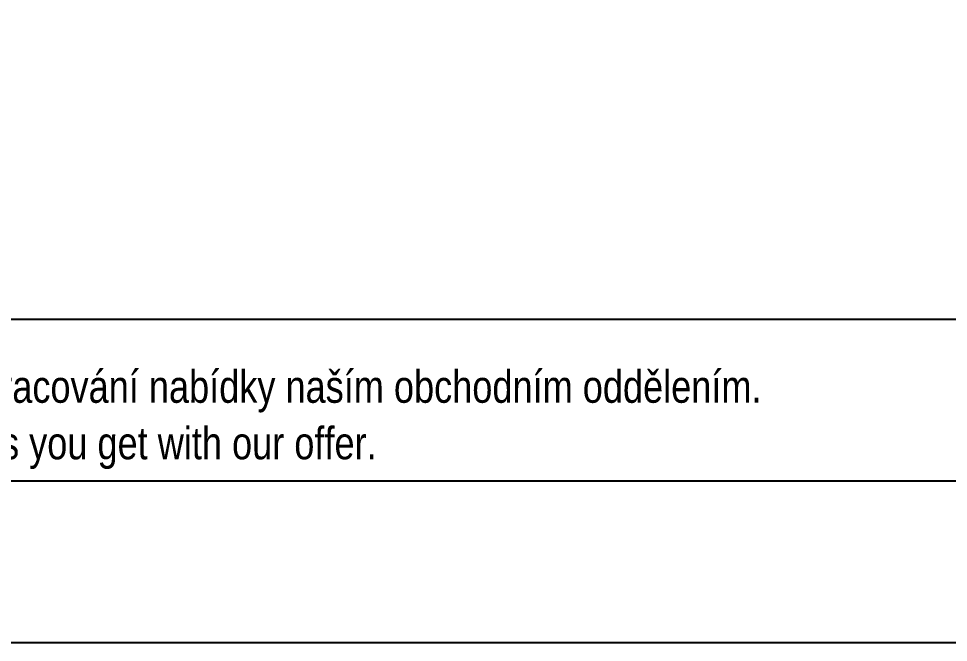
# Model space of a CAD drawing. Header units: millimetres. Extents: x 9253 to 16944, y -1847 to 2353.
# Drawn here: x 13226 to 14376, y -1847 to -1075 of the extents above; entities that cross this region are included whole.
import ezdxf

# ---------------------------------------------------------------- set-up
doc = ezdxf.new("R2010")
doc.units = ezdxf.units.MM
doc.header["$LTSCALE"] = 0.3
doc.layers.add('Nekreslit', color=6, linetype='Continuous', plot=False)
doc.styles.add('SEACAD_Arial', font='arial.ttf', dxfattribs={"width": 0.8})

msp = doc.modelspace()

# ---------------------------------------------------------------- linework, layer by layer
at = {"layer": 'Nekreslit'}
msp.add_line((11404.4, -1447), (15444.4, -1447), dxfattribs=at)
at = {"layer": 'Nekreslit', "color": 3}
msp.add_lwpolyline([(11004.4, -1847), (16944.4, -1847), (16944.4, 2353), (11004.4, 2353)], close=True, dxfattribs=at)
at = {"layer": 'Nekreslit'}
msp.add_lwpolyline([(11404.4, -1647), (15444.4, -1647), (15444.4, 1953), (11404.4, 1953)], close=True, dxfattribs=at)

# ---------------------------------------------------------------- texts
at = {"style": 'SEACAD_Arial', "width": 0.8}
for s, p in [('Rozměry výrobků, základů a kotvení jsou pouze orientační. Přesné rozměry obdržíte při zpracování nabídky naším obchodním oddělením.', (11409.8, -1550.6)), ('Dimensions of products, fundations and anchors are informative only. The exact dimensions you get with our offer.', (11408.2, -1620.5))]:
    msp.add_text(s, height=39.9982, dxfattribs=at).set_placement(p)

doc.saveas('drawing.dxf')
